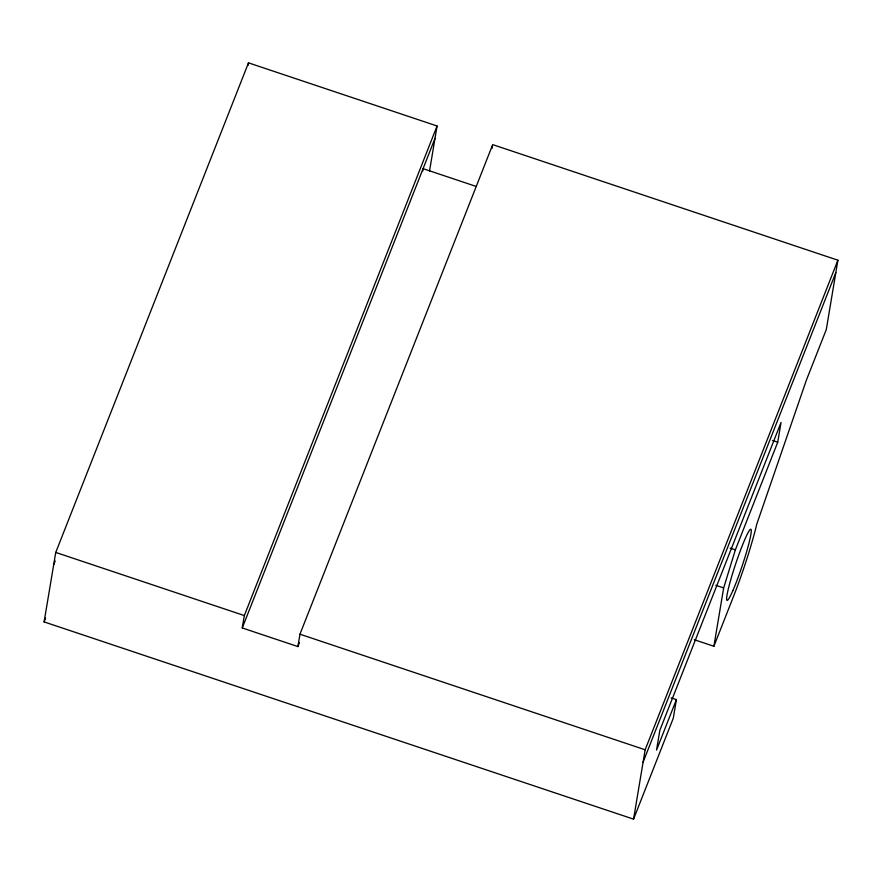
<?xml version="1.0" encoding="UTF-8"?>
<svg xmlns="http://www.w3.org/2000/svg" width="882" height="882" viewBox="0 0 882 882"><rect width="100%" height="100%" fill="white"/><g stroke="black" fill="none" stroke-linecap="round" stroke-linejoin="round"><path stroke-width="1.32" d="M671.191 697.871L676.406 699.613L673.297 718.191L633.552 819.146L44.1 621.909L55.753 552.43L248.492 62.854L437.075 125.994L429.545 170.932M248.085 65.323L248.492 62.854M299.395 642.746L297.884 646.583L242.252 627.951L244.325 615.57L437.075 125.994M297.884 646.583L299.957 634.202L492.707 144.626L837.9 260.212L826.291 329.57L806.424 380.043L756.8 524.095A62.413 5.667 -71.5 0 1 733.758 595.802L713.891 646.274L694.332 639.726M422.621 171.373L423.073 168.66L476.126 186.422M492.079 148.341L492.498 145.861M633.552 819.146L645.161 749.788L837.9 260.212M713.891 646.274L723.659 587.919L735.368 549.85L777.737 442.213L781.055 422.401L659.857 730.263L656.539 750.086L676.406 699.613M53.681 564.811L55.191 560.963M44.1 621.909L45.61 618.073M242.252 627.951L435.002 138.375M643.088 762.18L835.827 272.604M772.522 440.471L777.737 442.213M730.153 548.097L735.368 549.85M715.831 585.295L723.659 587.919M55.753 552.43L244.325 615.57M299.957 634.202L645.161 749.788M732.854 590.62A37.452 3.396 -71.5 0 0 751.266 530.777A37.452 3.396 -71.5 0 0 732.71 573.113A37.452 3.396 -71.5 0 0 732.854 590.62"/></g></svg>
